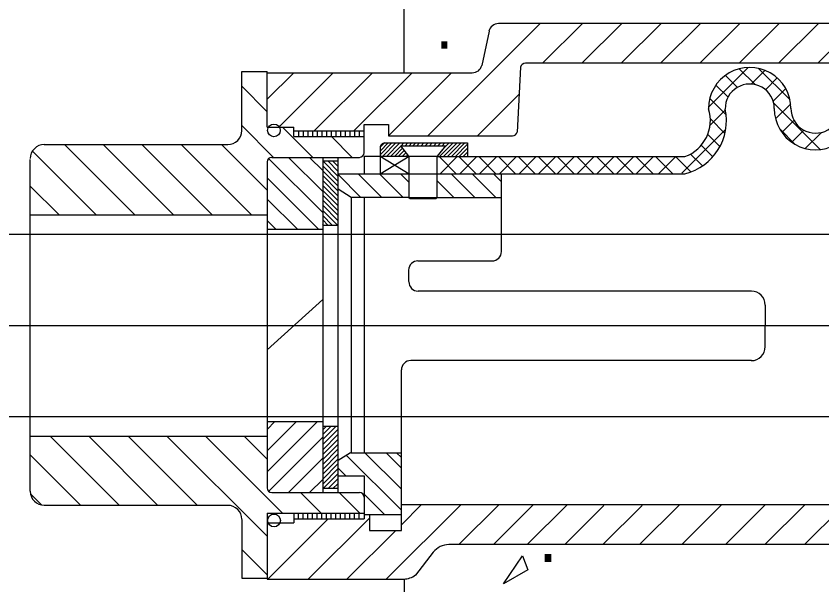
# Model space of a CAD drawing. Extents: x -881 to -726, y 593 to 666.
# Drawn here: x -810.572 to -810.3662, y 610.0117 to 610.157 of the extents above; entities that cross this region are included whole.
import ezdxf

# ---------------------------------------------------------------- set-up
doc = ezdxf.new("R2010")
doc.units = 0
doc.layers.add('es_DETAIL', color=7, linetype='Continuous')

msp = doc.modelspace()

# ---------------------------------------------------------------- linework, layer by layer
at = {"layer": 'es_DETAIL'}
for p, q in [((-810.4728885035429, 610.142569003975), (-810.4728885035429, 610.2874473069166)), ((-810.4668371323936, 610.1264455493405), (-810.4381663906705, 610.1551162904433)), ((-810.2386666476561, 610.1551757809032), (-810.4487918806986, 610.1551757809032)), ((-810.4374833299837, 610.1450732245645), (-810.4273807736452, 610.1551757809032)), ((-810.4275274911837, 610.1449877604125), (-810.4173394706985, 610.1551757809032)), ((-810.4174861881569, 610.1449877604125), (-810.4072981676662, 610.1551757809032)), ((-810.4074448852102, 610.1449877604125), (-810.3972568647197, 610.1551757809032)), ((-810.3974035822582, 610.1449877604125), (-810.3872155617677, 610.1551757809032)), ((-810.3873622791513, 610.1449877604125), (-810.3771742586606, 610.1551757809032)), ((-810.3773209762794, 610.1449877604125), (-810.367132955789, 610.1551757809032)), ((-810.3570916528637, 610.1551757809032), (-810.3672796733542, 610.1449877604125)), ((-810.4512250213254, 610.1532111076161), (-810.4530463026409, 610.144398743324)), ((-810.4431701529626, 610.1440267232117), (-810.4440306563984, 610.1273918687306)), ((-810.2409288167285, 610.1449877604125), (-810.4419437079365, 610.1449877604125)), ((-810.3951780897931, 610.1337997586975), (-810.3850554730917, 610.1439223754043)), ((-810.5143411109884, 610.1278226046339), (-810.5143411109884, 610.1428576421597)), ((-810.5143411109884, 610.1428576421597), (-810.507898289401, 610.1428576421597)), ((-810.507898289401, 610.12868765107), (-810.507898289401, 610.1428576421597)), ((-810.507857669369, 610.1425785461438), (-810.455506486755, 610.1425642608061)), ((-810.5078399630252, 610.1357837149023), (-810.5010469902724, 610.142576687714)), ((-810.5048947238307, 610.12868765107), (-810.4910084265878, 610.1425739483717)), ((-810.4958304655755, 610.1277106063785), (-810.480969863085, 610.1425712091793)), ((-810.4857443354808, 610.1277106063785), (-810.470886484239, 610.1425684576898)), ((-810.4768879662765, 610.1264808455362), (-810.4608031054038, 610.1425657061951)), ((-810.3908723578315, 610.1418910014543), (-810.3878091129561, 610.138827756659)), ((-810.3873377083304, 610.1435804958447), (-810.3832917913069, 610.1395345787678)), ((-810.384263721274, 610.1396710619634), (-810.380752171065, 610.1431826121938)), ((-810.3824020333602, 610.1436878851276), (-810.374369329354, 610.1356551811161)), ((-810.3806486477721, 610.1382430703992), (-810.3776372646246, 610.141254453536)), ((-810.5079163713867, 610.1326920904697), (-810.5143411109884, 610.1391168300714)), ((-810.3932744086352, 610.1394310650546), (-810.3901903051398, 610.1363469617089)), ((-810.3786814379591, 610.1353482929875), (-810.3754723016053, 610.1385574294375)), ((-810.4542039880365, 610.1264455493405), (-810.443527315585, 610.137122221792)), ((-810.3948525873433, 610.1359661789053), (-810.3906762683796, 610.1317898601609)), ((-810.3785226357138, 610.1347654228483), (-810.3667096698492, 610.1229524563634)), ((-810.3780426508663, 610.1307629371355), (-810.3741956048232, 610.1346099830715)), ((-810.3947815650248, 610.1291532183944), (-810.3909261230373, 610.1330086602803)), ((-810.4831078933483, 610.1293694599146), (-810.4768879662765, 610.1293694599146)), ((-810.4831078933483, 610.1277106063785), (-810.4831078933483, 610.1293694599146)), ((-810.4768879662765, 610.1293694599146), (-810.4768879662765, 610.1264455493405)), ((-810.3947104141743, 610.1307809405685), (-810.3909857104818, 610.1270562370313)), ((-810.3764406499896, 610.1273218727641), (-810.3733637073062, 610.1303988153672)), ((-810.5062226602149, 610.1209570763514), (-810.5143411109884, 610.129075527066)), ((-810.507898289401, 610.12868765107), (-810.5010528265037, 610.12868765107)), ((-810.4961813573433, 610.1209570763514), (-810.5039119319923, 610.12868765107)), ((-810.5010528265037, 610.1262564623596), (-810.5010528265037, 610.12868765107)), ((-810.5010528265037, 610.1277106063785), (-810.4831078933483, 610.1277106063785)), ((-810.4998641646853, 610.1277106063785), (-810.4998641646853, 610.1262564623596)), ((-810.4986755028507, 610.1277106063785), (-810.4986755028507, 610.1262564623596)), ((-810.4974868409628, 610.127673103561), (-810.4974868409628, 610.1262564623596)), ((-810.4962981791282, 610.127673103561), (-810.4962981791282, 610.1262564623596)), ((-810.4951095173096, 610.127673103561), (-810.4951095173096, 610.1262564623596)), ((-810.4939208554752, 610.127673103561), (-810.4939208554752, 610.1262564623596)), ((-810.4927321935871, 610.127673103561), (-810.4927321935871, 610.1262564623596)), ((-810.4915435317525, 610.127673103561), (-810.4915435317525, 610.1262564623596)), ((-810.4903548699181, 610.127673103561), (-810.4903548699181, 610.1262564623596)), ((-810.4891662080996, 610.127673103561), (-810.4891662080996, 610.1262564623596)), ((-810.4879775461848, 610.127673103561), (-810.4879775461848, 610.1262564623596)), ((-810.486788884377, 610.127673103561), (-810.486788884377, 610.1262564623596)), ((-810.4856002225425, 610.127673103561), (-810.4856002225425, 610.1262564623596)), ((-810.4844115607241, 610.127673103561), (-810.4844115607241, 610.1262564623596)), ((-810.4831078933483, 610.1219142926956), (-810.4831078933483, 610.1277106063785)), ((-810.402014610771, 610.1168995211723), (-810.3907693219228, 610.1281448099456)), ((-810.3770008318021, 610.1282005532984), (-810.37306981996, 610.1242695414617)), ((-810.3739140646287, 610.1248053932622), (-810.3708334639922, 610.1278859938988)), ((-810.3704607041922, 610.1232156885204), (-810.3663566456961, 610.1273197471075)), ((-810.5010528265037, 610.1262564623596), (-810.4831078933483, 610.1262564623596)), ((-810.4861400543966, 610.1209570763514), (-810.4914394403246, 610.1262564623596)), ((-810.4768879662765, 610.1264455493405), (-810.4452571014994, 610.1264455493405)), ((-810.3953787764021, 610.1268145616268), (-810.3922668053542, 610.1237025907287)), ((-810.5648032573672, 610.1242116133318), (-810.5179532900004, 610.1242116133318)), ((-810.5416494214911, 610.1062383040318), (-810.5596227309463, 610.1242116133318)), ((-810.5317874276076, 610.1062383040318), (-810.5497607369879, 610.1242116133318)), ((-810.5219254336706, 610.1062383040318), (-810.5398987429652, 610.1242116133318)), ((-810.5118393034207, 610.1062383040318), (-810.5298126126994, 610.1242116133318)), ((-810.507898289401, 610.1125914025213), (-810.519518500126, 610.1242116133318)), ((-810.4790540534028, 610.1225752751791), (-810.4770058380929, 610.1246234904143)), ((-810.4790540534028, 610.1215666621006), (-810.4759972250945, 610.1246234904143)), ((-810.4790540534028, 610.1235838880008), (-810.4780246335612, 610.1246133078424)), ((-810.4790540534028, 610.1234342574439), (-810.4790540534028, 610.1167795550756)), ((-810.4783314811083, 610.1212806212578), (-810.4749886117968, 610.1246234904143)), ((-810.4778653915095, 610.1246234904143), (-810.4617353309169, 610.1246234904143)), ((-810.4773228680566, 610.1212806212578), (-810.4739799990552, 610.1246234904143)), ((-810.4763142552295, 610.1212806212578), (-810.4737486551765, 610.1238462212895)), ((-810.4753056422313, 610.1212806212578), (-810.4732994367146, 610.1232868266943)), ((-810.4737839296292, 610.1239239081356), (-810.471777650363, 610.1212806212578)), ((-810.4737839296292, 610.1239239081356), (-810.4623057609792, 610.1239239081356)), ((-810.4736637723712, 610.1239311040144), (-810.4729713860571, 610.1246234904143)), ((-810.4726548393212, 610.1239314239485), (-810.4719627727593, 610.1246234904143)), ((-810.4716522458905, 610.1239254046164), (-810.4709541599428, 610.1246234904143)), ((-810.4706483843572, 610.1239206530713), (-810.4699455470195, 610.1246234904143)), ((-810.4696394511468, 610.1239209729893), (-810.4689369337218, 610.1246234904143)), ((-810.4685606622426, 610.1239239081356), (-810.4678610798944, 610.1246234904143)), ((-810.4674848082708, 610.1239239081356), (-810.4667852259173, 610.1246234904143)), ((-810.4664089544382, 610.1239239081356), (-810.4657093721595, 610.1246234904143)), ((-810.465333100675, 610.1239239081356), (-810.4646335183268, 610.1246234904143)), ((-810.4623057609792, 610.1239239081356), (-810.464465601545, 610.1212806212578)), ((-810.4642572466872, 610.1239239081356), (-810.4635576642534, 610.1246234904143)), ((-810.4638564378173, 610.1211499360389), (-810.4603828835224, 610.1246234904143)), ((-810.4632648730507, 610.1227501138574), (-810.4613914964938, 610.1246234904143)), ((-810.4631880467862, 610.1239239081356), (-810.4624884643576, 610.1246234904143)), ((-810.4628478249742, 610.1211499360389), (-810.4593742704438, 610.1246234904143)), ((-810.461839211992, 610.1211499360389), (-810.4583656576167, 610.1246234904143)), ((-810.4617747714015, 610.1246234904143), (-810.4566918191446, 610.1246234904143)), ((-810.4608305986193, 610.1211499360389), (-810.4573570443296, 610.1246234904143)), ((-810.4598219857014, 610.1211499360389), (-810.4566918191446, 610.1242801026118)), ((-810.4588133727995, 610.1211499360389), (-810.4566918191446, 610.1232714896137)), ((-810.4566918191446, 610.1246234904143), (-810.4566918191446, 610.1211499360389)), ((-810.3970260063047, 610.124052854016), (-810.3940748791985, 610.1211017270704)), ((-810.5515114155138, 610.1062383040318), (-810.5678124371183, 610.1225393255668)), ((-810.4831078171972, 610.1212806212578), (-810.4831078171972, 610.1167795550756)), ((-810.4831078171972, 610.1212806212578), (-810.4790540534028, 610.1212806212578)), ((-810.4790540534028, 610.1167795550756), (-810.4716140310976, 610.1212806212578)), ((-810.4790540534028, 610.1212806212578), (-810.464465601545, 610.1212806212578)), ((-810.4790411306436, 610.1212703180329), (-810.4716140310976, 610.1167795550756)), ((-810.4742970291742, 610.1212806212578), (-810.4728802089745, 610.1226974414521)), ((-810.4732884162562, 610.1212806212578), (-810.472440989727, 610.1221280476318)), ((-810.4722798030386, 610.1212806212578), (-810.4720117661584, 610.1215486580578)), ((-810.4716140310976, 610.1107297364307), (-810.4716140310976, 610.1212806212578)), ((-810.464465601545, 610.1165259738822), (-810.464465601545, 610.1212806212578)), ((-810.464465601545, 610.1211499360389), (-810.401217149419, 610.1211499360389)), ((-810.4639396923362, 610.1211499360389), (-810.4595693109663, 610.1167795550756)), ((-810.4637079337369, 610.1167795550756), (-810.4593375527522, 610.1211499360389)), ((-810.4588966270883, 610.1211499360389), (-810.4545262459699, 610.1167795550756)), ((-810.4586648687191, 610.1167795550756), (-810.4542944875845, 610.1211499360389)), ((-810.457804759721, 610.1211499360389), (-810.4566918191446, 610.122262876642)), ((-810.4538535620703, 610.1211499360389), (-810.4494831807166, 610.1167795550756)), ((-810.4492514225132, 610.1211499360389), (-810.4536218034712, 610.1167795550756)), ((-810.4488104968385, 610.1211499360389), (-810.444440115704, 610.1167795550756)), ((-810.44857873848, 610.1167795550756), (-810.4442083573347, 610.1211499360389)), ((-810.4437674318259, 610.1211499360389), (-810.4393970504507, 610.1167795550756)), ((-810.4435356732213, 610.1167795550756), (-810.439165292167, 610.1211499360389)), ((-810.4386635571644, 610.1211499360389), (-810.4342777867929, 610.1167641659082)), ((-810.4385688064796, 610.1167641659082), (-810.4341830362686, 610.1211499360389)), ((-810.4338457796205, 610.1211499360389), (-810.4294600091956, 610.1167641659082)), ((-810.4288330729324, 610.1211499360389), (-810.4245163534614, 610.1168332167282)), ((-810.428724027282, 610.1167641659082), (-810.4243382571459, 610.1211499360389)), ((-810.4237900079145, 610.1211499360389), (-810.4194732882187, 610.1168332167282)), ((-810.4236809621838, 610.1167641659082), (-810.4192951919193, 610.1211499360389)), ((-810.4187469426666, 610.1211499360389), (-810.4144302232007, 610.1168332167282)), ((-810.418568846287, 610.1168332167282), (-810.4142521269067, 610.1211499360389)), ((-810.4137038775684, 610.1211499360389), (-810.4093871579689, 610.1168332167282)), ((-810.3997874072359, 610.1217936034658), (-810.3967448188484, 610.1187510151588)), ((-810.5683568070143, 610.0356527030392), (-810.5683568070143, 610.120397173838)), ((-810.507898289401, 610.1197879258932), (-810.507898289401, 610.0365221724962)), ((-810.4936790135354, 610.1068435788285), (-810.5074984605037, 610.1206630258716)), ((-810.506708255927, 610.1209570763514), (-810.4842965551828, 610.1209570763514)), ((-810.4936790135354, 610.1122228484412), (-810.5024132414295, 610.1209570763514)), ((-810.4936790135354, 610.1176021178346), (-810.497033972036, 610.1209570763514)), ((-810.4936790135354, 610.1209570763514), (-810.4936790135354, 610.0353456100885)), ((-810.4898076383577, 610.1199500265444), (-810.4936790135354, 610.1199500265444)), ((-810.4898076383577, 610.1161882762673), (-810.4935693884049, 610.1199500265444)), ((-810.4898076383577, 610.1174434390881), (-810.4923142256375, 610.1199500265444)), ((-810.4898076383577, 610.1186986021497), (-810.4910590626615, 610.1199500265444)), ((-810.4898076383577, 610.1209570763514), (-810.4898076383577, 610.0353456100885)), ((-810.4337974509133, 610.1167641659082), (-810.4294505565605, 610.1211110602021)), ((-810.4135257813547, 610.1168332167282), (-810.4092782963444, 610.1210807017385)), ((-810.4085915781003, 610.1210807017385), (-810.4043440929563, 610.1168332167282)), ((-810.4078318113209, 610.1168332167282), (-810.403584326332, 610.1210807017385)), ((-810.403548512708, 610.1210807017385), (-810.3996996100377, 610.1172317989879)), ((-810.4898676345642, 610.1149931095727), (-810.4936790135354, 610.1188044888594)), ((-810.4898676345642, 610.1137379464308), (-810.4936790135354, 610.1175493258567)), ((-810.4947855934237, 610.1025708895586), (-810.507898289401, 610.1156835853755)), ((-810.4898676345642, 610.11248278361), (-810.4936790135354, 610.11629416287)), ((-810.4898076383577, 610.1111676244757), (-810.4936790135354, 610.1150390000491)), ((-810.4897665268819, 610.1167795550756), (-810.4790540534028, 610.1167795550756)), ((-810.4839276647853, 610.1107297364307), (-810.4897665268819, 610.1165685985272)), ((-810.478548395472, 610.1107297364307), (-810.484598214026, 610.1167795550756)), ((-810.473169125763, 610.1107297364307), (-810.4792189444133, 610.1167795550756)), ((-810.4790540534028, 610.1167795550756), (-810.4716140310976, 610.1167795550756)), ((-810.4716140310976, 610.114553910993), (-810.4738396750947, 610.1167795550756)), ((-810.4716140310976, 610.1167795550756), (-810.464465601545, 610.1167795550756)), ((-810.464465601545, 610.1167641659082), (-810.4012182656741, 610.1167641659082)), ((-810.464465601545, 610.1107297364307), (-810.464465601545, 610.1165259738822)), ((-810.4602058362914, 610.1107297364307), (-810.464465601545, 610.1149895016041)), ((-810.4548265666625, 610.1107297364307), (-810.4608763852326, 610.1167795550756)), ((-810.449447297269, 610.1107297364307), (-810.4554971159193, 610.1167795550756)), ((-810.4481024800718, 610.1147641884396), (-810.4501178465258, 610.1167795550756)), ((-810.448057826498, 610.0968829427295), (-810.448057826498, 610.1167641659082)), ((-810.5610112389198, 610.1062383040318), (-810.5683568070143, 610.1135838720461)), ((-810.4898076383577, 610.1099124616547), (-810.4936790135354, 610.1137838370678)), ((-810.4898076383577, 610.1086572986682), (-810.4936790135354, 610.1125286741667)), ((-810.4898076383577, 610.1074021357671), (-810.4936790135354, 610.1112735112442)), ((-810.4864030288585, 610.1107297364307), (-810.4897665268819, 610.1128014470966)), ((-810.5001648628171, 610.1025708895586), (-810.507898289401, 610.110304315982)), ((-810.4898076383577, 610.1061469728606), (-810.4936790135354, 610.1100183484181)), ((-810.471537301406, 610.1107297364307), (-810.4864030288585, 610.1107297364307)), ((-810.4864030288585, 610.1107297364307), (-810.4864030288585, 610.0779158783276)), ((-810.4831129752683, 610.1107297364307), (-810.4831129752683, 610.0454747941883)), ((-810.4718274162595, 610.1107297364307), (-810.4480984289808, 610.1107297364307)), ((-810.4716140310976, 610.1107297364307), (-810.4714382919997, 610.1104679556906)), ((-810.4714382919997, 610.1104679556906), (-810.4646782601131, 610.1104679556906)), ((-810.464465601545, 610.1107297364307), (-810.4646782601131, 610.1104679556906)), ((-810.4898076383577, 610.104829614026), (-810.4936790135354, 610.1087009894444)), ((-810.4899352028477, 610.1036592294464), (-810.4936790135354, 610.1074030404336)), ((-810.5683568070143, 610.1062383040318), (-810.507944482872, 610.1062383040318)), ((-810.5056244273851, 610.1025708895586), (-810.507898289401, 610.1048447514302)), ((-810.4912329052781, 610.1036592294464), (-810.4936790135354, 610.1061053378481)), ((-810.492351659819, 610.1036592294464), (-810.4936790135354, 610.1049865833822)), ((-810.493470660448, 610.1036592294464), (-810.4936790135354, 610.1038675825231)), ((-810.4936790135354, 610.1036592294464), (-810.4898076383577, 610.1036592294464)), ((-810.5683156955331, 610.1012777583542), (-810.6573128960428, 610.1012777583542)), ((-810.1658760186962, 610.1012777583542), (-810.5683156955331, 610.1012777583542)), ((-810.507898289401, 610.1025708895586), (-810.4936790135354, 610.1025708895586)), ((-810.4693648542922, 610.0945089316566), (-810.4504316604397, 610.0945089316566)), ((-810.4717421779453, 610.0921445287408), (-810.4717421779453, 610.0892125600213)), ((-810.3842106969166, 610.0867979388867), (-810.4693011791546, 610.0867979388867)), ((-810.4936790135354, 610.0846671395477), (-810.507898289401, 610.0718232815587)), ((-810.3806929876752, 610.0832193085482), (-810.3806929876752, 610.0779158783276)), ((-810.7276105587431, 610.0779876492343), (-809.9807454383578, 610.0779876492343)), ((-810.4864030288585, 610.0779158783276), (-810.4864030288585, 610.0454747941883)), ((-810.3806929876752, 610.0726124481924), (-810.3806929876752, 610.0779158783276)), ((-810.3842106969166, 610.0690338178648), (-810.4712256779391, 610.0690338178648)), ((-810.4736030015814, 610.0400882391574), (-810.4736030015814, 610.0666709401424)), ((-810.5683156955331, 610.0546975400447), (-810.6609920990588, 610.0546975400447)), ((-810.1658760186962, 610.0546975400447), (-810.5683156955331, 610.0546975400447)), ((-810.507898289401, 610.053478987324), (-810.4936790135354, 610.053478987324)), ((-810.5004176724439, 610.053478987324), (-810.507898289401, 610.0459983704363)), ((-810.495038403045, 610.053478987324), (-810.507898289401, 610.0406191010429)), ((-810.5058772370065, 610.053478987324), (-810.507898289401, 610.051457935015)), ((-810.4936790135354, 610.0523160689471), (-810.4898076383577, 610.0523160689471)), ((-810.4902625909743, 610.0523160689471), (-810.4936790135354, 610.0488996459902)), ((-810.4915602933994, 610.0523160689471), (-810.4936790135354, 610.0501973485757)), ((-810.492679047785, 610.0523160689471), (-810.4936790135354, 610.0513161030361)), ((-810.4898076383577, 610.0514730724137), (-810.4936790135354, 610.0476016970007)), ((-810.5683568070143, 610.0497369943618), (-810.507944482872, 610.0497369943618)), ((-810.5632795539201, 610.0497369943618), (-810.5456308196655, 610.0320882604068)), ((-810.5534175598921, 610.0497369943618), (-810.5358358387141, 610.0321552735742)), ((-810.5433314297866, 610.0497369943618), (-810.5257058812558, 610.0321114463603)), ((-810.5334694356143, 610.0497369943618), (-810.507898289401, 610.0241658484694)), ((-810.5236074415114, 610.0497369943618), (-810.5039166710694, 610.0300462240641)), ((-810.5137813928435, 610.0497369943618), (-810.507898289401, 610.0438538909996)), ((-810.4936790135354, 610.0494591076114), (-810.5074984605037, 610.0356396605736)), ((-810.4898076383577, 610.0501557135738), (-810.4936790135354, 610.0462843380218)), ((-810.4898076383577, 610.048900550678), (-810.4936790135354, 610.0450291751795)), ((-810.4898076383577, 610.0476453877717), (-810.4936790135354, 610.0437740122784)), ((-810.4898076383577, 610.0463902247903), (-810.4936790135354, 610.042518849372)), ((-810.4898076383577, 610.0451350618679), (-810.4936790135354, 610.0412636863961)), ((-810.4865558539526, 610.0454747941883), (-810.4897665268819, 610.0434972144827)), ((-810.4865409506608, 610.0454747941883), (-810.4736030015814, 610.0454747941883)), ((-810.482898883774, 610.0454747941883), (-810.4736030015814, 610.0361789119956)), ((-810.4775196143806, 610.0454747941883), (-810.4736030015814, 610.0415581813143)), ((-810.4748299798042, 610.0454747941883), (-810.4736030015814, 610.0442478159708)), ((-810.4736030015814, 610.0321801926617), (-810.4736030015814, 610.0454747941883)), ((-810.5683568070143, 610.0449522535777), (-810.5554928136025, 610.0320882604068)), ((-810.4936790135354, 610.0440798379826), (-810.5024132414295, 610.0353456100885)), ((-810.4898676345642, 610.0438199028351), (-810.4936790135354, 610.0400085235484)), ((-810.4876216731991, 610.0448183142198), (-810.4736030015814, 610.030799642522)), ((-810.4898676345642, 610.042564740009), (-810.4936790135354, 610.0387533605618)), ((-810.4898676345642, 610.0413095768725), (-810.4936790135354, 610.0374981975857)), ((-810.4898076383577, 610.0416250098299), (-810.4877986674072, 610.0396160389596)), ((-810.4898076383577, 610.0401144101779), (-810.4935693884049, 610.03635265989)), ((-810.4898076383577, 610.0388592473356), (-810.4923142256375, 610.03635265989)), ((-810.4897665268819, 610.0396160389596), (-810.4830667817333, 610.0396160389596)), ((-810.4830667817333, 610.0396160389596), (-810.4830667817333, 610.0341261035562)), ((-810.4936790135354, 610.0387005685891), (-810.497033972036, 610.0353456100885)), ((-810.4898076383577, 610.0376040842688), (-810.4910590626615, 610.03635265989)), ((-810.5683009813861, 610.0350344340713), (-810.5654118089658, 610.0321452615708)), ((-810.506708255927, 610.0353456100885), (-810.4842965551828, 610.0353456100885)), ((-810.4993540629052, 610.0353456100885), (-810.4940546769504, 610.0300462240641)), ((-810.4898076383577, 610.03635265989), (-810.4936790135354, 610.03635265989)), ((-810.4894920689468, 610.0353456100885), (-810.4841926829386, 610.0300462240641)), ((-810.4830667817333, 610.0348841533071), (-810.4779505931469, 610.029767964619)), ((-810.4831078933483, 610.0343883937388), (-810.4831078933483, 610.0300462240641)), ((-810.5647912230195, 610.0320882604068), (-810.5179143452066, 610.0320882604068)), ((-810.4774513675623, 610.0131716290751), (-810.458442804195, 610.0321801926617)), ((-810.4736030015814, 610.0256748184657), (-810.4736030015814, 610.0322163688606)), ((-810.157746693257, 610.0322163688606), (-810.4736030015814, 610.0322163688606)), ((-810.4736006058416, 610.0271085214948), (-810.4685289346962, 610.0321801926617)), ((-810.4589276463713, 610.0220376281153), (-810.4487489059202, 610.0322163688606)), ((-810.4501170969697, 610.0220376281153), (-810.4399383565186, 610.0322163688606)), ((-810.4414406546059, 610.0220376281153), (-810.431261914096, 610.0322163688606)), ((-810.4318830726688, 610.0220376281153), (-810.4218806279416, 610.0320400730579)), ((-810.422149364538, 610.0220376281153), (-810.4121469199055, 610.0320400730579)), ((-810.4127681629803, 610.0220376281153), (-810.4025894226041, 610.0322163688606)), ((-810.4020311280249, 610.0220376281153), (-810.391852387424, 610.0322163688606)), ((-810.3908530251538, 610.0220376281153), (-810.380674284569, 610.0322163688606)), ((-810.3807668951287, 610.0220376281153), (-810.3705881546186, 610.0322163688606)), ((-810.3706807648788, 610.0220376281153), (-810.3605020245882, 610.0322163688606)), ((-810.507898289401, 610.0300462240641), (-810.507898289401, 610.0131716290751)), ((-810.507898289401, 610.0300462240641), (-810.4831078933483, 610.0300462240641)), ((-810.5077097581619, 610.0131716290751), (-810.4922893072628, 610.028592080056)), ((-810.5010528265037, 610.0300462240641), (-810.5010528265037, 610.0276150353644)), ((-810.5010528265037, 610.028592080056), (-810.4831078933483, 610.028592080056)), ((-810.4998641646853, 610.028592080056), (-810.4998641646853, 610.0300462240641)), ((-810.4986755028507, 610.028592080056), (-810.4986755028507, 610.0300462240641)), ((-810.4974868409628, 610.0286295828625), (-810.4974868409628, 610.0300462240641)), ((-810.4974154393801, 610.0131716290751), (-810.4817733752574, 610.0288136932808)), ((-810.4962981791282, 610.0286295828625), (-810.4962981791282, 610.0300462240641)), ((-810.4951095173096, 610.0286295828625), (-810.4951095173096, 610.0300462240641)), ((-810.4939208554752, 610.0286295828625), (-810.4939208554752, 610.0300462240641)), ((-810.4927321935871, 610.0286295828625), (-810.4927321935871, 610.0300462240641)), ((-810.4915435317525, 610.0286295828625), (-810.4915435317525, 610.0300462240641)), ((-810.4903548699181, 610.0286295828625), (-810.4903548699181, 610.0300462240641)), ((-810.4891662080996, 610.0286295828625), (-810.4891662080996, 610.0300462240641)), ((-810.4879775461848, 610.0286295828625), (-810.4879775461848, 610.0300462240641)), ((-810.486788884377, 610.0286295828625), (-810.486788884377, 610.0300462240641)), ((-810.4856002225425, 610.0286295828625), (-810.4856002225425, 610.0300462240641)), ((-810.4844115607241, 610.0286295828625), (-810.4844115607241, 610.0300462240641)), ((-810.4831078933483, 610.0300462240641), (-810.4831078933483, 610.028592080056)), ((-810.4830667817333, 610.029767964619), (-810.4736030015814, 610.029767964619)), ((-810.4817733752574, 610.029767964619), (-810.4817733752574, 610.0256748184657)), ((-810.5143411109884, 610.0284800818647), (-810.5143411109884, 610.0134450442587)), ((-810.507898289401, 610.0276150353644), (-810.5010528265037, 610.0276150353644)), ((-810.4875374979672, 610.0131716290751), (-810.4750343086569, 610.0256748184657)), ((-810.4817733752574, 610.0256748184657), (-810.4736030015814, 610.0256748184657)), ((-810.5143590564778, 610.0207646217215), (-810.507898289401, 610.0143038545858)), ((-810.1469963948763, 610.0220376281153), (-810.4614651863467, 610.0220376281153)), ((-810.4654689138513, 610.020079127313), (-810.4700152180347, 610.0142322133987)), ((-810.5143411109884, 610.0134450442587), (-810.507898289401, 610.0134450442587)), ((-810.507898289401, 610.0131716290751), (-810.4729800690618, 610.0131716290751)), ((-810.4728885035429, 610.0131716290751), (-810.4728885035429, 609.8926368532638))]:
    msp.add_line(p, q, dxfattribs=at)
msp.add_lwpolyline([(-810.4474825632791, 610.0120538779242), (-810.4426336919915, 610.0191743540973), (-810.4413356821326, 610.0156138531139)], close=True, dxfattribs=at)
for centre in [(-810.5061544565699, 610.1278240339423), (-810.5061133450603, 610.0282003929436)]:
    msp.add_circle(centre, 0.0016275580657629813, dxfattribs=at)
for centre, radius, start, end in [((-810.4487918806868, 610.1525804784753), 0.002535811935377589, 89.99999999830452, 165.30722452230054), ((-810.4554991928655, 610.1450927604708), 0.002535811935377591, 270, 345.3072243243541), ((-810.4419437078957, 610.1437051367016), 0.0012679059676887951, 89.99999999186176, 165.30722451568823), ((-810.3846474108904, 610.133409803547), 0.010520488651719232, 0.1616732109371526, 180.18778738449592), ((-810.3846474108904, 610.133409803547), 0.00627300365996177, 0.29883136310922964, 181.107860890954), ((-810.367860569547, 610.133409803547), 0.00627300365996177, 179.26748593579921, 0), ((-810.4045613194892, 610.1303206150966), 0.013962568674793384, 283.8528841536878, 12.297150000593419), ((-810.4045191785042, 610.1303942837984), 0.009816382233934095, 289.65644210528546, 17.672501811866965), ((-810.367860569547, 610.133409803547), 0.010520488651719232, 180, 0.16166218188692483), ((-810.5179070964139, 610.1278080222008), 0.0035659855341247377, 270, 0), ((-810.4452571014662, 610.1277134553168), 0.0012679059676887956, 270.0000000082231, 345.3072244495648), ((-810.5647908213882, 610.1206456276361), 0.0035659855341247377, 89.99999999999999, 180), ((-810.4778653915495, 610.123435360976), 0.001188661844708246, 89.99999999999999, 180), ((-810.4842965551057, 610.1221457383167), 0.001188661844708246, 270, 360), ((-810.5067193705028, 610.1197781577694), 0.0011789711777516405, 89.45984392986847, 179.45984392986847), ((-810.4504351501228, 610.0968862551849), 0.002377323689416492, 270, 0), ((-810.4693648542589, 610.0921316078707), 0.002377323689416492, 90, 180), ((-810.4693186607223, 610.08917526282), 0.002377323689416492, 180, 270), ((-810.3842589731804, 610.0832319535965), 0.0035659855341247377, 360, 89.99999999999999), ((-810.3842589731804, 610.072599803222), 0.0035659855341247377, 270, 360), ((-810.4712256778076, 610.0666564939985), 0.002377323689416492, 89.99999999999999, 180), ((-810.5647896834837, 610.035656559494), 0.0035659855341247377, 180, 270), ((-810.5067193705028, 610.0365245285983), 0.0011789711777516405, 180.54015607013156, 270.54015607013156), ((-810.4842965551057, 610.0341569480511), 0.001188661844708246, 360, 89.99999999999999), ((-810.5179070964139, 610.028494664167), 0.0035659855341247377, 0, 90), ((-810.4614651864085, 610.0169660042959), 0.005071623870755177, 89.99999999949138, 142.13292794935964), ((-810.472980068994, 610.0180054205223), 0.004754647378832986, 270.00000000050863, 308.57723895492757)]:
    msp.add_arc(centre, radius, start, end, dxfattribs=at)

# ---------------------------------------------------------------- texts
for height, p in [(0.012268524536833027, (-810.4648907456846, 610.1486898249178)), (0.013102783830972423, (-810.4385755342287, 610.0176306132189))]:
    msp.add_text('.', height=height, dxfattribs=at).set_placement(p)

doc.saveas('drawing.dxf')
